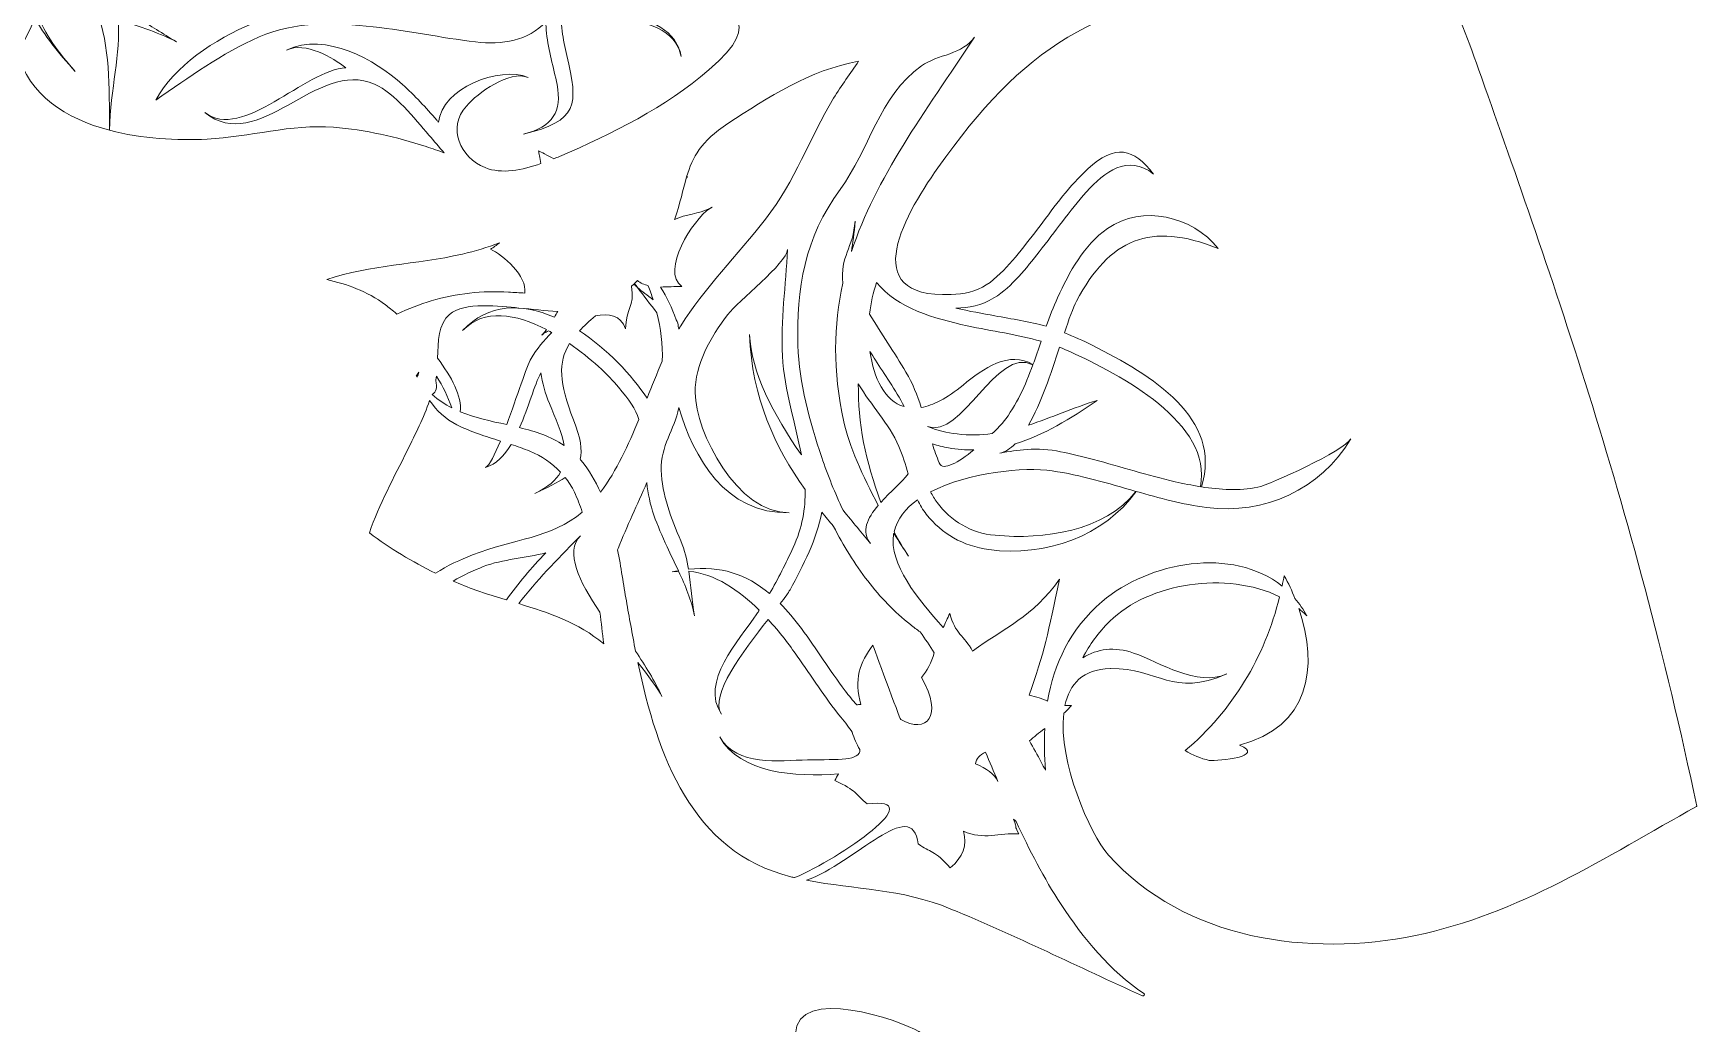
# Model space of a CAD drawing. Header units: inches. Extents: x 0 to 8.2, y -11.5 to 0.
# Drawn here: x 2.44 to 4.437, y -7.763 to -6.573 of the extents above; entities that cross this region are included whole.
import ezdxf

# ---------------------------------------------------------------- set-up
doc = ezdxf.new("R2010")
doc.units = ezdxf.units.IN
doc.header["$MEASUREMENT"] = 0
doc.layers.add('Middle Layer', color=7, linetype='Continuous')

# ---------------------------------------------------------------- blocks, each defined once
blk = doc.blocks.new('block 2')
at = {"layer": 'Middle Layer', "lineweight": 0}
for points, knots in [([(3.0495, -6.73), (3.0483, -6.723), (3.047, -6.7172), (3.0468, -6.7148), (3.0499, -6.7159), (3.0569, -6.7201), (3.0651, -6.7242), (3.0673, -6.7233), (3.0696, -6.7223), (3.0717, -6.7215), (3.136, -6.694), (3.1984, -6.6625), (3.2513, -6.6174), (3.3213, -6.5578), (3.2785, -6.5445), (3.2151, -6.5104), (3.1971, -6.5007), (3.0962, -6.4709), (3.0944, -6.5157), (3.0928, -6.554), (3.2064, -6.5375), (3.2181, -6.6014), (3.2115, -6.5686), (3.1756, -6.5588), (3.1403, -6.5558), (3.1403, -6.5558), (3.1402, -6.5558), (3.1402, -6.5558), (3.1168, -6.5537), (3.0932, -6.5499), (3.0796, -6.5335), (3.0786, -6.5359), (3.0777, -6.5384), (3.0768, -6.5412), (3.071, -6.5604), (3.0765, -6.5813), (3.0808, -6.6), (3.0946, -6.6598), (3.0944, -6.6789), (3.0285, -6.6945), (3.0642, -6.6861), (3.075, -6.6668), (3.0689, -6.6351), (3.0649, -6.6145), (3.0584, -6.5943), (3.0563, -6.5734), (3.0558, -6.5686), (3.0555, -6.5639), (3.0556, -6.5594), (3.0346, -6.5828), (3.0028, -6.5875), (2.971, -6.5838), (2.9299, -6.579), (2.8896, -6.5702), (2.8484, -6.5657), (2.8035, -6.5608), (2.7541, -6.5588), (2.7113, -6.5778), (2.6666, -6.5976), (2.6272, -6.6266), (2.5873, -6.6536), (2.6087, -6.6132), (2.6594, -6.5801), (2.7025, -6.5621), (2.7416, -6.5459), (2.7839, -6.5424), (2.8255, -6.5455), (2.83, -6.5458), (2.8345, -6.5462), (2.8389, -6.5467), (2.8232, -6.5452), (2.8059, -6.534), (2.7881, -6.5193), (2.7932, -6.5257), (2.7988, -6.533), (2.805, -6.5424), (2.7888, -6.5176), (2.77, -6.5145), (2.7576, -6.4917), (2.735, -6.4703), (2.713, -6.4486), (2.6943, -6.4395), (2.6611, -6.4232), (2.6302, -6.4186), (2.6012, -6.4252), (2.6031, -6.4482), (2.6078, -6.4694), (2.6166, -6.4869), (2.6064, -6.4665), (2.5992, -6.4466), (2.594, -6.427), (2.5709, -6.4337), (2.5489, -6.4477), (2.5277, -6.4688), (2.5469, -6.4425), (2.5669, -6.4241), (2.5911, -6.4148), (2.587, -6.3956), (2.5849, -6.3766), (2.5845, -6.3577), (2.5523, -6.3659), (2.5246, -6.3824), (2.5005, -6.4059), (2.489, -6.4171), (2.4803, -6.4299), (2.4752, -6.4433), (2.4834, -6.4507), (2.4913, -6.4584), (2.4987, -6.4666), (2.525, -6.4956), (2.5366, -6.5218), (2.5408, -6.5474), (2.5483, -6.5502), (2.5561, -6.553), (2.5643, -6.5563), (2.5824, -6.5635), (2.5945, -6.5739), (2.6121, -6.5838), (2.5943, -6.5738), (2.568, -6.5658), (2.542, -6.5564), (2.5462, -6.5986), (2.5323, -6.6397), (2.532, -6.6899), (2.5705, -6.7001), (2.6129, -6.7025), (2.6491, -6.7006), (2.6996, -6.698), (2.7501, -6.6823), (2.8007, -6.6863), (2.839, -6.6893), (2.876, -6.6979), (2.9119, -6.7095), (2.9197, -6.7121), (2.9268, -6.7146), (2.9335, -6.7169), (2.9272, -6.71), (2.9213, -6.7028), (2.9151, -6.6957), (2.8981, -6.6763), (2.8747, -6.6456), (2.8498, -6.6345), (2.7808, -6.6037), (2.7103, -6.7209), (2.6463, -6.6686), (2.6906, -6.7038), (2.7674, -6.617), (2.8155, -6.6148), (2.7998, -6.6032), (2.7671, -6.5829), (2.7441, -6.5938), (2.7917, -6.5712), (2.8505, -6.6057), (2.8833, -6.6349), (2.8982, -6.6482), (2.9116, -6.6629), (2.9246, -6.6778), (2.9253, -6.6786), (2.9261, -6.6795), (2.9268, -6.6803), (2.9302, -6.6396), (2.9994, -6.6123), (3.0344, -6.6265), (3.0115, -6.6172), (2.9737, -6.6455), (2.9601, -6.6608), (2.9368, -6.687), (2.9529, -6.7227), (2.9825, -6.7348), (3.0021, -6.7429), (3.0275, -6.7376), (3.0495, -6.73)], [0, 0, 0, 0, 1, 1, 1, 2, 2, 2, 3, 3, 3, 4, 4, 4, 5, 5, 5, 6, 6, 6, 7, 7, 7, 8, 8, 8, 9, 9, 9, 10, 10, 10, 11, 11, 11, 12, 12, 12, 13, 13, 13, 14, 14, 14, 15, 15, 15, 16, 16, 16, 17, 17, 17, 18, 18, 18, 19, 19, 19, 20, 20, 20, 21, 21, 21, 22, 22, 22, 23, 23, 23, 24, 24, 24, 25, 25, 25, 26, 26, 26, 27, 27, 27, 28, 28, 28, 29, 29, 29, 30, 30, 30, 31, 31, 31, 32, 32, 32, 33, 33, 33, 34, 34, 34, 35, 35, 35, 36, 36, 36, 37, 37, 37, 38, 38, 38, 39, 39, 39, 40, 40, 40, 41, 41, 41, 42, 42, 42, 43, 43, 43, 44, 44, 44, 45, 45, 45, 46, 46, 46, 47, 47, 47, 48, 48, 48, 49, 49, 49, 50, 50, 50, 51, 51, 51, 52, 52, 52, 53, 53, 53, 54, 54, 54, 55, 55, 55, 56, 56, 56, 57, 57, 57, 57]), ([(2.5319, -6.6899), (2.5316, -6.6362), (2.5322, -6.5898), (2.517, -6.5466), (2.4901, -6.535), (2.4669, -6.5202), (2.4588, -6.4979), (2.4558, -6.5143), (2.451, -6.5318), (2.4444, -6.5492), (2.4541, -6.5742), (2.4715, -6.5981), (2.4907, -6.6193), (2.4698, -6.5962), (2.453, -6.5754), (2.4421, -6.5551), (2.4364, -6.5693), (2.4295, -6.5833), (2.4216, -6.5964), (2.4346, -6.6479), (2.4796, -6.6761), (2.5319, -6.6899)], [0, 0, 0, 0, 1, 1, 1, 2, 2, 2, 3, 3, 3, 4, 4, 4, 5, 5, 5, 6, 6, 6, 7, 7, 7, 7]), ([(4.4368, -7.5015), (4.36, -7.1345), (4.2552, -6.8438), (4.175, -6.6167), (4.1612, -6.5777), (4.1456, -6.5392), (4.1288, -6.5009), (4.1252, -6.5011), (4.1214, -6.5012), (4.1178, -6.5013), (4.1178, -6.5013), (4.1178, -6.5013), (4.1177, -6.5013), (4.046, -6.5043), (3.9746, -6.5104), (3.903, -6.5158), (3.903, -6.5158), (3.9029, -6.5158), (3.9029, -6.5158), (3.7142, -6.5334), (3.6277, -6.5919), (3.5261, -6.7349), (3.4822, -6.7967), (3.4267, -6.8982), (3.5531, -6.8863), (3.568, -6.8849), (3.5818, -6.8787), (3.5929, -6.8691), (3.6146, -6.8503), (3.6315, -6.8269), (3.6486, -6.8045), (3.6664, -6.7811), (3.6839, -6.7565), (3.7059, -6.7363), (3.7388, -6.706), (3.7608, -6.7114), (3.7849, -6.7425), (3.7537, -6.7179), (3.7257, -6.7399), (3.7043, -6.764), (3.684, -6.7869), (3.6666, -6.8118), (3.6477, -6.8357), (3.6321, -6.8554), (3.6155, -6.8774), (3.5933, -6.8912), (3.5782, -6.9006), (3.563, -6.9033), (3.5477, -6.9034), (3.5637, -6.9072), (3.5798, -6.91), (3.5943, -6.9127), (3.6148, -6.9165), (3.6361, -6.9195), (3.6561, -6.9253), (3.6602, -6.9137), (3.6646, -6.9021), (3.6697, -6.891), (3.684, -6.8601), (3.7009, -6.8277), (3.7295, -6.8079), (3.7715, -6.7788), (3.8313, -6.7929), (3.8623, -6.8318), (3.7805, -6.7991), (3.7321, -6.8204), (3.6924, -6.895), (3.6882, -6.903), (3.6833, -6.9168), (3.6779, -6.9331), (3.6892, -6.9376), (3.7004, -6.9426), (3.7112, -6.948), (3.7825, -6.9841), (3.8682, -7.0354), (3.8422, -7.118), (3.8647, -7.1215), (3.8877, -7.1228), (3.9098, -7.1185), (3.925, -7.1155), (4.0133, -7.0745), (4.0218, -7.0604), (3.9849, -7.1214), (3.918, -7.1519), (3.8484, -7.1427), (3.8197, -7.139), (3.7918, -7.1314), (3.764, -7.1235), (3.7258, -7.1769), (3.6552, -7.2025), (3.5873, -7.1933), (3.5558, -7.189), (3.5309, -7.1743), (3.5121, -7.1509), (3.5079, -7.1456), (3.5045, -7.1398), (3.5016, -7.1335), (3.4873, -7.1438), (3.4771, -7.1566), (3.4736, -7.1721), (3.4789, -7.1823), (3.4845, -7.1921), (3.4908, -7.2011), (3.4853, -7.1932), (3.4793, -7.1839), (3.4732, -7.1736), (3.4731, -7.1741), (3.4729, -7.1745), (3.4728, -7.1749), (3.467, -7.2103), (3.502, -7.2529), (3.5325, -7.2869), (3.5348, -7.2814), (3.5373, -7.2758), (3.5404, -7.2701), (3.5463, -7.2942), (3.5577, -7.2966), (3.5677, -7.3154), (3.6053, -7.2869), (3.64, -7.2746), (3.6719, -7.2289), (3.6587, -7.2925), (3.6534, -7.3181), (3.6354, -7.3682), (3.6444, -7.3697), (3.651, -7.3726), (3.6577, -7.3753), (3.6653, -7.3304), (3.6845, -7.2887), (3.7231, -7.2557), (3.7793, -7.2077), (3.8796, -7.1895), (3.9391, -7.2371), (3.94, -7.2329), (3.9411, -7.2289), (3.9418, -7.2247), (3.9467, -7.2337), (3.9509, -7.243), (3.9546, -7.2522), (3.9599, -7.2584), (3.9648, -7.2651), (3.9689, -7.2728), (3.9658, -7.2697), (3.9625, -7.2669), (3.9591, -7.2642), (3.9835, -7.3348), (3.9717, -7.4069), (3.8881, -7.428), (3.9202, -7.442), (3.863, -7.4472), (3.8516, -7.4464), (3.8414, -7.444), (3.8317, -7.4401), (3.8226, -7.4347), (3.8798, -7.3868), (3.9183, -7.322), (3.9362, -7.2499), (3.8726, -7.2187), (3.7789, -7.2332), (3.7323, -7.2794), (3.7186, -7.2931), (3.708, -7.3077), (3.6998, -7.3232), (3.7174, -7.3124), (3.7378, -7.3096), (3.7609, -7.3175), (3.793, -7.3286), (3.8362, -7.3587), (3.8727, -7.3426), (3.8073, -7.3714), (3.7918, -7.3355), (3.733, -7.3362), (3.7329, -7.3362), (3.7328, -7.3362), (3.7327, -7.3362), (3.6999, -7.3368), (3.684, -7.3548), (3.6785, -7.3804), (3.681, -7.3805), (3.6836, -7.3805), (3.6865, -7.3803), (3.6834, -7.3837), (3.6802, -7.3869), (3.677, -7.3898), (3.6706, -7.4476), (3.7082, -7.5348), (3.7307, -7.56), (3.8223, -7.6624), (3.9723, -7.6825), (4.0992, -7.6566), (4.2223, -7.6314), (4.3281, -7.5623), (4.4363, -7.5017), (4.4365, -7.5016), (4.4366, -7.5016), (4.4368, -7.5015)], [0, 0, 0, 0, 1, 1, 1, 2, 2, 2, 3, 3, 3, 4, 4, 4, 5, 5, 5, 6, 6, 6, 7, 7, 7, 8, 8, 8, 9, 9, 9, 10, 10, 10, 11, 11, 11, 12, 12, 12, 13, 13, 13, 14, 14, 14, 15, 15, 15, 16, 16, 16, 17, 17, 17, 18, 18, 18, 19, 19, 19, 20, 20, 20, 21, 21, 21, 22, 22, 22, 23, 23, 23, 24, 24, 24, 25, 25, 25, 26, 26, 26, 27, 27, 27, 28, 28, 28, 29, 29, 29, 30, 30, 30, 31, 31, 31, 32, 32, 32, 33, 33, 33, 34, 34, 34, 35, 35, 35, 36, 36, 36, 37, 37, 37, 38, 38, 38, 39, 39, 39, 40, 40, 40, 41, 41, 41, 42, 42, 42, 43, 43, 43, 44, 44, 44, 45, 45, 45, 46, 46, 46, 47, 47, 47, 48, 48, 48, 49, 49, 49, 50, 50, 50, 51, 51, 51, 52, 52, 52, 53, 53, 53, 54, 54, 54, 55, 55, 55, 56, 56, 56, 57, 57, 57, 58, 58, 58, 59, 59, 59, 60, 60, 60, 61, 61, 61, 62, 62, 62, 63, 63, 63, 64, 64, 64, 65, 65, 65, 65]), ([(3.4266, -6.7989), (3.4257, -6.814), (3.4236, -6.8252), (3.4224, -6.8353), (3.4513, -6.7475), (3.5094, -6.6696), (3.57, -6.5781), (3.5562, -6.5989), (3.5256, -6.5989), (3.5064, -6.6126), (3.4548, -6.6497), (3.4439, -6.7132), (3.4087, -6.761), (3.366, -6.8188), (3.356, -6.8811), (3.3581, -6.948), (3.3595, -6.9938), (3.372, -7.0394), (3.3866, -7.0826), (3.394, -7.1041), (3.4024, -7.1255), (3.4123, -7.1461), (3.4239, -7.1606), (3.4352, -7.174), (3.4453, -7.1861), (3.4333, -7.1717), (3.4414, -7.1556), (3.4544, -7.1403), (3.436, -7.1057), (3.4191, -7.0674), (3.4131, -7.0399), (3.3997, -6.9778), (3.4008, -6.9237), (3.4119, -6.8735), (3.4083, -6.8418), (3.4246, -6.8311), (3.4266, -6.7989)], [0, 0, 0, 0, 1, 1, 1, 2, 2, 2, 3, 3, 3, 4, 4, 4, 5, 5, 5, 6, 6, 6, 7, 7, 7, 8, 8, 8, 9, 9, 9, 10, 10, 10, 11, 11, 11, 12, 12, 12, 12]), ([(3.215, -6.9288), (3.2158, -6.9274), (3.2166, -6.926), (3.2174, -6.9246), (3.2451, -6.8802), (3.2859, -6.8393), (3.3192, -6.7965), (3.3551, -6.7503), (3.3715, -6.7), (3.4009, -6.6513), (3.4101, -6.6362), (3.4212, -6.6215), (3.4308, -6.6071), (3.3724, -6.6176), (3.3223, -6.6501), (3.2741, -6.6818), (3.2412, -6.7034), (3.2316, -6.7219), (3.2245, -6.7459), (3.2248, -6.7457), (3.2251, -6.7457), (3.2254, -6.7455), (3.2249, -6.7462), (3.2246, -6.7467), (3.2241, -6.7473), (3.2201, -6.7612), (3.2168, -6.777), (3.2103, -6.7963), (3.2102, -6.7966), (3.2101, -6.7968), (3.21, -6.797), (3.2236, -6.7908), (3.2387, -6.7902), (3.2523, -6.7839), (3.2324, -6.7966), (3.1927, -6.8588), (3.2187, -6.8776), (3.2103, -6.8773), (3.2016, -6.8781), (3.1931, -6.8781), (3.2007, -6.8905), (3.2071, -6.9032), (3.2117, -6.9173), (3.2137, -6.9202), (3.2147, -6.9229), (3.2142, -6.9254), (3.2145, -6.9265), (3.2147, -6.9276), (3.215, -6.9288)], [0, 0, 0, 0, 1, 1, 1, 2, 2, 2, 3, 3, 3, 4, 4, 4, 5, 5, 5, 6, 6, 6, 7, 7, 7, 8, 8, 8, 9, 9, 9, 10, 10, 10, 11, 11, 11, 12, 12, 12, 13, 13, 13, 14, 14, 14, 15, 15, 15, 16, 16, 16, 16]), ([(2.7925, -6.8692), (2.8165, -6.8747), (2.8403, -6.8826), (2.8632, -6.8996), (2.8666, -6.9021), (2.8712, -6.9059), (2.8765, -6.9106), (2.8904, -6.9041), (2.9047, -6.8988), (2.9179, -6.8948), (2.9483, -6.8857), (2.9794, -6.8823), (3.0108, -6.8843), (3.0174, -6.8847), (3.0238, -6.885), (3.0302, -6.8853), (3.0336, -6.8646), (3.0035, -6.8395), (2.9892, -6.8327), (2.9925, -6.8306), (2.9961, -6.828), (2.9998, -6.8252), (2.9853, -6.8304), (2.9707, -6.835), (2.9556, -6.8385), (2.8978, -6.8517), (2.8462, -6.8512), (2.7925, -6.8692)], [0, 0, 0, 0, 1, 1, 1, 2, 2, 2, 3, 3, 3, 4, 4, 4, 5, 5, 5, 6, 6, 6, 7, 7, 7, 8, 8, 8, 9, 9, 9, 9]), ([(3.194, -7.0981), (3.1948, -7.1273), (3.2061, -7.1564), (3.2175, -7.1829), (3.2223, -7.194), (3.2249, -7.2055), (3.2267, -7.217), (3.2653, -7.2128), (3.2956, -7.2223), (3.3239, -7.2462), (3.3343, -7.2282), (3.3436, -7.2099), (3.3522, -7.191), (3.3634, -7.1667), (3.367, -7.1438), (3.3667, -7.1213), (3.3302, -7.0695), (3.303, -7.0119), (3.2999, -6.935), (3.3017, -6.98), (3.329, -7.0316), (3.3622, -7.0797), (3.3551, -7.0416), (3.342, -7.0034), (3.3395, -6.9609), (3.337, -6.9183), (3.3437, -6.8757), (3.3455, -6.8331), (3.3448, -6.8494), (3.2856, -6.8956), (3.274, -6.911), (3.2527, -6.939), (3.2346, -6.9703), (3.2347, -7.005), (3.2348, -7.052), (3.2857, -7.1507), (3.3477, -7.149), (3.2707, -7.1511), (3.2328, -7.0825), (3.215, -7.0228), (3.2096, -7.0504), (3.1931, -7.0683), (3.194, -7.0981)], [0, 0, 0, 0, 1, 1, 1, 2, 2, 2, 3, 3, 3, 4, 4, 4, 5, 5, 5, 6, 6, 6, 7, 7, 7, 8, 8, 8, 9, 9, 9, 10, 10, 10, 11, 11, 11, 12, 12, 12, 13, 13, 13, 14, 14, 14, 14]), ([(3.1952, -6.9673), (3.1959, -6.9468), (3.1935, -6.9277), (3.1888, -6.909), (3.1809, -6.8991), (3.1732, -6.8889), (3.1656, -6.8787), (3.1706, -6.8833), (3.1774, -6.8882), (3.1843, -6.8933), (3.1824, -6.8877), (3.1805, -6.8821), (3.1783, -6.8765), (3.1738, -6.8753), (3.1694, -6.8734), (3.1653, -6.8704), (3.1642, -6.8716), (3.163, -6.8727), (3.1618, -6.8738), (3.1631, -6.8754), (3.1643, -6.8771), (3.1656, -6.8787), (3.1638, -6.8772), (3.1624, -6.8758), (3.1612, -6.8744), (3.1603, -6.8753), (3.1593, -6.8762), (3.1583, -6.8772), (3.1625, -6.9025), (3.1515, -6.9027), (3.1512, -6.9284), (3.1453, -6.9109), (3.1308, -6.9098), (3.115, -6.9128), (3.1076, -6.919), (3.1011, -6.9249), (3.0957, -6.9307), (3.129, -6.9524), (3.1587, -6.9835), (3.1769, -7.0117), (3.1828, -6.9968), (3.1887, -6.9819), (3.1952, -6.9673)], [0, 0, 0, 0, 1, 1, 1, 2, 2, 2, 3, 3, 3, 4, 4, 4, 5, 5, 5, 6, 6, 6, 7, 7, 7, 8, 8, 8, 9, 9, 9, 10, 10, 10, 11, 11, 11, 12, 12, 12, 13, 13, 13, 14, 14, 14, 14]), ([(3.6499, -6.9433), (3.621, -6.9351), (3.5909, -6.931), (3.5611, -6.9246), (3.5218, -6.9161), (3.4771, -6.9035), (3.4525, -6.8727), (3.4484, -6.8844), (3.4456, -6.8973), (3.4441, -6.9106), (3.4582, -6.9341), (3.4737, -6.9568), (3.4877, -6.9803), (3.4957, -6.9937), (3.5013, -7.008), (3.506, -7.0227), (3.5202, -7.0202), (3.5369, -7.0119), (3.5562, -6.9958), (3.5801, -6.9758), (3.6119, -6.9539), (3.6401, -6.9713), (3.6435, -6.962), (3.6467, -6.9526), (3.6499, -6.9433)], [0, 0, 0, 0, 1, 1, 1, 2, 2, 2, 3, 3, 3, 4, 4, 4, 5, 5, 5, 6, 6, 6, 7, 7, 7, 8, 8, 8, 8]), ([(2.9528, -7.0279), (2.9706, -7.0352), (2.9896, -7.0391), (3.0085, -7.0433), (3.0207, -7.0104), (3.0327, -6.9724), (3.0377, -6.9641), (3.0448, -6.9525), (3.0532, -6.9423), (3.0625, -6.9328), (3.0612, -6.9321), (3.06, -6.9313), (3.0586, -6.9306), (3.0567, -6.9316), (3.0547, -6.9327), (3.0528, -6.9338), (3.054, -6.9323), (3.055, -6.9307), (3.0561, -6.9292), (3.0199, -6.9104), (2.9812, -6.9031), (2.9556, -6.9305), (2.9867, -6.8972), (3.027, -6.8976), (3.0657, -6.9143), (3.067, -6.912), (3.0684, -6.9097), (3.0698, -6.9074), (3.0545, -6.9068), (3.0392, -6.9048), (3.0232, -6.9033), (3.0013, -6.9012), (2.9572, -6.8957), (2.9398, -6.9109), (2.9267, -6.9223), (2.926, -6.9437), (2.9255, -6.9635), (2.9423, -6.9858), (2.9549, -7.0095), (2.9528, -7.0279)], [0, 0, 0, 0, 1, 1, 1, 2, 2, 2, 3, 3, 3, 4, 4, 4, 5, 5, 5, 6, 6, 6, 7, 7, 7, 8, 8, 8, 9, 9, 9, 10, 10, 10, 11, 11, 11, 12, 12, 12, 13, 13, 13, 13]), ([(3.1211, -7.1245), (3.141, -7.0977), (3.1546, -7.0677), (3.1669, -7.0371), (3.1634, -7.0242), (3.1553, -7.0138), (3.1427, -6.9984), (3.1312, -6.9843), (3.1093, -6.9636), (3.0838, -6.946), (3.0701, -6.9683), (3.0712, -6.9933), (3.0887, -7.0375), (3.0973, -7.0593), (3.0996, -7.0739), (3.0965, -7.0849), (3.0969, -7.0855), (3.0974, -7.0859), (3.0979, -7.0864), (3.1076, -7.0978), (3.115, -7.1108), (3.1211, -7.1245)], [0, 0, 0, 0, 1, 1, 1, 2, 2, 2, 3, 3, 3, 4, 4, 4, 5, 5, 5, 6, 6, 6, 7, 7, 7, 7]), ([(3.4856, -7.0217), (3.4753, -7.0013), (3.4614, -6.9821), (3.4512, -6.9661), (3.4489, -6.9627), (3.4467, -6.9591), (3.4445, -6.9554), (3.4488, -6.9877), (3.4622, -7.0149), (3.4856, -7.0217)], [0, 0, 0, 0, 1, 1, 1, 2, 2, 2, 3, 3, 3, 3]), ([(3.64, -6.9715), (3.5964, -6.9487), (3.5542, -7.062), (3.5136, -7.0455), (3.5248, -7.05), (3.5368, -7.0531), (3.549, -7.0545), (3.5639, -7.0562), (3.5778, -7.0558), (3.5912, -7.0541), (3.5977, -7.0478), (3.6027, -7.0426), (3.6044, -7.0404), (3.6206, -7.0199), (3.631, -6.9961), (3.64, -6.9715)], [0, 0, 0, 0, 1, 1, 1, 2, 2, 2, 3, 3, 3, 4, 4, 4, 5, 5, 5, 5]), ([(3.8107, -7.1118), (3.8206, -7.1141), (3.8308, -7.1161), (3.841, -7.1178), (3.8565, -7.0418), (3.7446, -6.9829), (3.6842, -6.9555), (3.6802, -6.9537), (3.6762, -6.9521), (3.6721, -6.9505), (3.6618, -6.9818), (3.6495, -7.018), (3.6348, -7.0439), (3.6619, -7.0351), (3.688, -7.0231), (3.7171, -7.0143), (3.685, -7.0363), (3.6533, -7.0559), (3.6188, -7.0662), (3.613, -7.0722), (3.6069, -7.0763), (3.6005, -7.0776), (3.6113, -7.0755), (3.6222, -7.0739), (3.633, -7.073), (3.6593, -7.0708), (3.6875, -7.0786), (3.7128, -7.0852), (3.7455, -7.0938), (3.7777, -7.1043), (3.8107, -7.1118)], [0, 0, 0, 0, 1, 1, 1, 2, 2, 2, 3, 3, 3, 4, 4, 4, 5, 5, 5, 6, 6, 6, 7, 7, 7, 8, 8, 8, 9, 9, 9, 10, 10, 10, 10]), ([(2.901, -6.9864), (2.9018, -6.9844), (2.9025, -6.9824), (2.9031, -6.9804), (2.902, -6.9819), (2.901, -6.9835), (2.9, -6.985), (2.9003, -6.9855), (2.9007, -6.9859), (2.901, -6.9864)], [0, 0, 0, 0, 1, 1, 1, 2, 2, 2, 3, 3, 3, 3]), ([(2.9191, -7.0071), (2.9265, -7.0137), (2.9344, -7.0189), (2.9427, -7.0231), (2.9377, -7.0096), (2.932, -6.9975), (2.9242, -6.9853), (2.924, -6.987), (2.9237, -6.9888), (2.9233, -6.9904), (2.9255, -6.9987), (2.9241, -7.0043), (2.9191, -7.0071)], [0, 0, 0, 0, 1, 1, 1, 2, 2, 2, 3, 3, 3, 4, 4, 4, 4]), ([(3.024, -7.0469), (3.043, -7.0515), (3.0613, -7.0574), (3.0774, -7.0682), (3.0746, -7.0528), (3.067, -7.036), (3.0598, -7.0179), (3.055, -7.0058), (3.0509, -6.9933), (3.0496, -6.981), (3.0417, -6.9958), (3.0345, -7.0228), (3.024, -7.0469)], [0, 0, 0, 0, 1, 1, 1, 2, 2, 2, 3, 3, 3, 4, 4, 4, 4]), ([(3.4904, -7.1025), (3.487, -7.0912), (3.4837, -7.0799), (3.4791, -7.0694), (3.4669, -7.0413), (3.446, -7.0205), (3.4305, -6.9944), (3.4301, -7.0407), (3.4388, -7.0879), (3.4577, -7.1366), (3.469, -7.1241), (3.4827, -7.1123), (3.4904, -7.1025)], [0, 0, 0, 0, 1, 1, 1, 2, 2, 2, 3, 3, 3, 4, 4, 4, 4]), ([(2.8437, -7.1732), (2.8687, -7.192), (2.8951, -7.2081), (2.9231, -7.2216), (2.9373, -7.2126), (2.9532, -7.2053), (2.9673, -7.1998), (3.017, -7.1803), (3.0619, -7.18), (3.0992, -7.1483), (3.0965, -7.1401), (3.0935, -7.1321), (3.0898, -7.1244), (3.0867, -7.1179), (3.0829, -7.1121), (3.0788, -7.1067), (3.0697, -7.1129), (3.0574, -7.1187), (3.0424, -7.126), (3.0583, -7.1183), (3.0679, -7.1097), (3.0731, -7.1004), (3.063, -7.0896), (3.0508, -7.081), (3.0363, -7.0752), (3.0289, -7.0722), (3.0213, -7.0695), (3.0138, -7.0671), (3.0057, -7.0804), (2.9959, -7.0909), (2.9832, -7.0946), (2.9879, -7.0922), (2.9942, -7.0795), (3.0009, -7.063), (2.9832, -7.0574), (2.9656, -7.0519), (2.9488, -7.0436), (2.9348, -7.0366), (2.9245, -7.0263), (2.916, -7.0145), (2.9087, -7.0348), (2.8991, -7.0545), (2.8894, -7.074), (2.8734, -7.1065), (2.8553, -7.1391), (2.8437, -7.1732)], [0, 0, 0, 0, 1, 1, 1, 2, 2, 2, 3, 3, 3, 4, 4, 4, 5, 5, 5, 6, 6, 6, 7, 7, 7, 8, 8, 8, 9, 9, 9, 10, 10, 10, 11, 11, 11, 12, 12, 12, 13, 13, 13, 14, 14, 14, 15, 15, 15, 15]), ([(3.5194, -7.0665), (3.5219, -7.0742), (3.5245, -7.0818), (3.5276, -7.0893), (3.5321, -7.0999), (3.551, -7.0883), (3.5691, -7.0737), (3.5593, -7.0737), (3.5492, -7.073), (3.5388, -7.0712), (3.5388, -7.0712), (3.5387, -7.0712), (3.5387, -7.0712), (3.5321, -7.07), (3.5257, -7.0684), (3.5194, -7.0665)], [0, 0, 0, 0, 1, 1, 1, 2, 2, 2, 3, 3, 3, 4, 4, 4, 5, 5, 5, 5]), ([(3.5172, -7.1241), (3.5195, -7.1284), (3.5221, -7.1326), (3.5251, -7.1366), (3.5417, -7.159), (3.5651, -7.1734), (3.5948, -7.1762), (3.6525, -7.1814), (3.726, -7.1719), (3.7637, -7.1234), (3.7305, -7.1139), (3.6975, -7.1038), (3.6633, -7.0988), (3.6299, -7.0939), (3.5624, -7.1004), (3.5172, -7.1241)], [0, 0, 0, 0, 1, 1, 1, 2, 2, 2, 3, 3, 3, 4, 4, 4, 5, 5, 5, 5]), ([(3.3541, -7.5871), (3.409, -7.5639), (3.5187, -7.4886), (3.4412, -7.4987), (3.4264, -7.4864), (3.4291, -7.4827), (3.4023, -7.4707), (3.4038, -7.4676), (3.4052, -7.4649), (3.4066, -7.4626), (3.355, -7.4666), (3.2883, -7.462), (3.2643, -7.4182), (3.2846, -7.4539), (3.3357, -7.4465), (3.3695, -7.4458), (3.4077, -7.4449), (3.4327, -7.4474), (3.4324, -7.4332), (3.4283, -7.4267), (3.4254, -7.4198), (3.4233, -7.4127), (3.4197, -7.4074), (3.4151, -7.4013), (3.4094, -7.3943), (3.4093, -7.3942), (3.4092, -7.3941), (3.4092, -7.3941), (3.3904, -7.3709), (3.3743, -7.3456), (3.3572, -7.3212), (3.3479, -7.3079), (3.336, -7.2922), (3.3222, -7.2771), (3.2924, -7.3152), (3.2515, -7.3691), (3.2662, -7.3907), (3.2402, -7.3525), (3.2869, -7.3032), (3.3088, -7.2705), (3.3098, -7.269), (3.3106, -7.2676), (3.3116, -7.2662), (3.2873, -7.2422), (3.2582, -7.2221), (3.2271, -7.2194), (3.2296, -7.2371), (3.2305, -7.255), (3.2339, -7.2727), (3.2303, -7.2543), (3.223, -7.2366), (3.2149, -7.2194), (3.2124, -7.2195), (3.2098, -7.2196), (3.2072, -7.2201), (3.2098, -7.2195), (3.2122, -7.2192), (3.2146, -7.2187), (3.2101, -7.209), (3.2054, -7.1995), (3.201, -7.19), (3.1891, -7.1644), (3.1787, -7.1395), (3.1768, -7.1129), (3.1652, -7.1392), (3.1529, -7.1653), (3.1424, -7.1919), (3.1422, -7.1925), (3.1419, -7.193), (3.1416, -7.1935), (3.1457, -7.2145), (3.1487, -7.2354), (3.1521, -7.255), (3.1556, -7.2743), (3.1591, -7.2946), (3.1632, -7.3152), (3.1748, -7.3329), (3.1862, -7.3506), (3.1948, -7.3697), (3.1894, -7.3594), (3.1786, -7.3451), (3.166, -7.3289), (3.1893, -7.4399), (3.2303, -7.5566), (3.3497, -7.5861), (3.3511, -7.5865), (3.3526, -7.5868), (3.3541, -7.5871)], [0, 0, 0, 0, 1, 1, 1, 2, 2, 2, 3, 3, 3, 4, 4, 4, 5, 5, 5, 6, 6, 6, 7, 7, 7, 8, 8, 8, 9, 9, 9, 10, 10, 10, 11, 11, 11, 12, 12, 12, 13, 13, 13, 14, 14, 14, 15, 15, 15, 16, 16, 16, 17, 17, 17, 18, 18, 18, 19, 19, 19, 20, 20, 20, 21, 21, 21, 22, 22, 22, 23, 23, 23, 24, 24, 24, 25, 25, 25, 26, 26, 26, 27, 27, 27, 28, 28, 28, 29, 29, 29, 29]), ([(3.448, -7.308), (3.448, -7.3084), (3.4806, -7.3966), (3.4814, -7.3971), (3.5119, -7.4152), (3.5334, -7.3934), (3.5063, -7.3468), (3.5135, -7.3392), (3.5177, -7.329), (3.5217, -7.3173), (3.5163, -7.3088), (3.5107, -7.3004), (3.5048, -7.2922), (3.5009, -7.2894), (3.4969, -7.2865), (3.4931, -7.2834), (3.4738, -7.268), (3.4566, -7.2504), (3.4418, -7.231), (3.426, -7.2103), (3.4125, -7.1884), (3.4007, -7.1655), (3.396, -7.1598), (3.3913, -7.1541), (3.3868, -7.1483), (3.3806, -7.1807), (3.3645, -7.2123), (3.3486, -7.2415), (3.3465, -7.2453), (3.3422, -7.2512), (3.3369, -7.2581), (3.3454, -7.2668), (3.3538, -7.2768), (3.3623, -7.2882), (3.3804, -7.3126), (3.3964, -7.3384), (3.4146, -7.3627), (3.4192, -7.3688), (3.4239, -7.3743), (3.4286, -7.3796), (3.4299, -7.3795), (3.4314, -7.3794), (3.4337, -7.3794), (3.4248, -7.3495), (3.4325, -7.3286), (3.448, -7.308)], [0, 0, 0, 0, 1, 1, 1, 2, 2, 2, 3, 3, 3, 4, 4, 4, 5, 5, 5, 6, 6, 6, 7, 7, 7, 8, 8, 8, 9, 9, 9, 10, 10, 10, 11, 11, 11, 12, 12, 12, 13, 13, 13, 14, 14, 14, 15, 15, 15, 15]), ([(3.1249, -7.3065), (3.1234, -7.2938), (3.1219, -7.2811), (3.1204, -7.2684), (3.0953, -7.2317), (3.0782, -7.1958), (3.0969, -7.1768), (3.0959, -7.1778), (3.0948, -7.1789), (3.0938, -7.1799), (3.0689, -7.2053), (3.0438, -7.2312), (3.0229, -7.2582), (3.0591, -7.269), (3.0945, -7.2808), (3.1249, -7.3065)], [0, 0, 0, 0, 1, 1, 1, 2, 2, 2, 3, 3, 3, 4, 4, 4, 5, 5, 5, 5]), ([(3.0083, -7.2538), (3.0217, -7.2338), (3.0383, -7.2152), (3.0555, -7.1971), (3.0311, -7.2039), (3.004, -7.2045), (2.9803, -7.2138), (2.9694, -7.2181), (2.9566, -7.2239), (2.9441, -7.2312), (2.9531, -7.235), (2.9623, -7.2387), (2.9716, -7.242), (2.9838, -7.2464), (2.9961, -7.2501), (3.0083, -7.2538)], [0, 0, 0, 0, 1, 1, 1, 2, 2, 2, 3, 3, 3, 4, 4, 4, 5, 5, 5, 5]), ([(3.6551, -7.458), (3.6538, -7.4413), (3.6534, -7.4246), (3.6543, -7.4082), (3.6474, -7.4133), (3.6411, -7.4181), (3.6358, -7.4231), (3.6407, -7.4315), (3.6457, -7.4399), (3.6501, -7.4485), (3.6517, -7.4518), (3.6534, -7.4549), (3.6551, -7.458)], [0, 0, 0, 0, 1, 1, 1, 2, 2, 2, 3, 3, 3, 4, 4, 4, 4]), ([(3.5831, -7.4366), (3.576, -7.4396), (3.572, -7.4446), (3.5713, -7.4505), (3.5839, -7.4558), (3.5942, -7.4626), (3.598, -7.4719), (3.5932, -7.4601), (3.5882, -7.4484), (3.5831, -7.4366)], [0, 0, 0, 0, 1, 1, 1, 2, 2, 2, 3, 3, 3, 3]), ([(3.7732, -7.7261), (3.7327, -7.6995), (3.7005, -7.6596), (3.6739, -7.6192), (3.6531, -7.5877), (3.6359, -7.554), (3.6199, -7.5197), (3.6189, -7.5187), (3.6179, -7.5179), (3.6169, -7.517), (3.6219, -7.5301), (3.6167, -7.5227), (3.6232, -7.5345), (3.5993, -7.5334), (3.5813, -7.5423), (3.5567, -7.5314), (3.5615, -7.5481), (3.5562, -7.5627), (3.5409, -7.5754), (3.5222, -7.554), (3.5167, -7.557), (3.5024, -7.5467), (3.4948, -7.488), (3.4263, -7.5702), (3.3685, -7.5902), (3.4276, -7.6018), (3.4803, -7.5996), (3.5417, -7.6248), (3.6195, -7.6568), (3.6948, -7.6946), (3.7715, -7.7289), (3.7734, -7.7298), (3.7751, -7.7273), (3.7732, -7.7261)], [0, 0, 0, 0, 1, 1, 1, 2, 2, 2, 3, 3, 3, 4, 4, 4, 5, 5, 5, 6, 6, 6, 7, 7, 7, 8, 8, 8, 9, 9, 9, 10, 10, 10, 11, 11, 11, 11]), ([(3.3302, -8.0471), (3.4088, -8.0129), (3.4848, -7.9732), (3.549, -7.9153), (3.6341, -7.8385), (3.5815, -7.8194), (3.5032, -7.772), (3.481, -7.7585), (3.3569, -7.7155), (3.3552, -7.7748), (3.3538, -7.8283), (3.5085, -7.8053), (3.5098, -7.9072), (3.5089, -7.852), (3.46, -7.8354), (3.4121, -7.8296), (3.4121, -7.8296), (3.4121, -7.8296), (3.412, -7.8296), (3.3833, -7.8261), (3.3543, -7.8202), (3.3375, -7.7979), (3.3362, -7.8011), (3.3351, -7.8045), (3.3341, -7.808), (3.3327, -7.8134), (3.3319, -7.8188), (3.3316, -7.8244), (3.3352, -7.8229), (3.3388, -7.8211), (3.3426, -7.8199), (3.3554, -7.8265), (3.3586, -7.8316), (3.3806, -7.8385), (3.377, -7.8559), (3.3679, -7.8661), (3.3531, -7.8691), (3.3673, -7.8839), (3.3772, -7.901), (3.3827, -7.9205), (3.3798, -7.9238), (3.3712, -7.9224), (3.3665, -7.9228), (3.3786, -7.9475), (3.3749, -7.9668), (3.3643, -7.9872), (3.3635, -7.9764), (3.3575, -7.9628), (3.3492, -7.9501), (3.3484, -7.9787), (3.334, -7.9941), (3.2932, -8.0057), (3.2924, -8.0181), (3.2913, -8.0285), (3.2893, -8.0339), (3.2677, -7.9874), (3.2299, -8.0154), (3.2038, -8.0503), (3.209, -8.0548), (3.2148, -8.0588), (3.2211, -8.0617), (3.254, -8.0772), (3.2998, -8.0603), (3.3302, -8.0471)], [0, 0, 0, 0, 1, 1, 1, 2, 2, 2, 3, 3, 3, 4, 4, 4, 5, 5, 5, 6, 6, 6, 7, 7, 7, 8, 8, 8, 9, 9, 9, 10, 10, 10, 11, 11, 11, 12, 12, 12, 13, 13, 13, 14, 14, 14, 15, 15, 15, 16, 16, 16, 17, 17, 17, 18, 18, 18, 19, 19, 19, 20, 20, 20, 21, 21, 21, 21])]:
    blk.add_open_spline(points, degree=3, knots=knots, dxfattribs=at)

msp = doc.modelspace()

# ---------------------------------------------------------------- linework, layer by layer
at = {"layer": 'Middle Layer', "lineweight": 0}
for points in [[(3.2523, -6.7839), (3.2533, -6.7835), (3.2542, -6.783), (3.255, -6.7824), (3.255, -6.7824), (3.2539, -6.7829), (3.2523, -6.7839)], [(3.0528, -6.9338), (3.0514, -6.935), (3.0505, -6.9358), (3.0505, -6.9358), (3.0513, -6.9353), (3.0521, -6.9346), (3.0528, -6.9338)]]:
    msp.add_open_spline(points, degree=3, knots=[0, 0, 0, 0, 1, 1, 1, 2, 2, 2, 2], dxfattribs=at)

# ---------------------------------------------------------------- block references
at = {"layer": 'Middle Layer'}
msp.add_blockref('block 2', (0, 0), dxfattribs=at)

doc.saveas('drawing.dxf')
